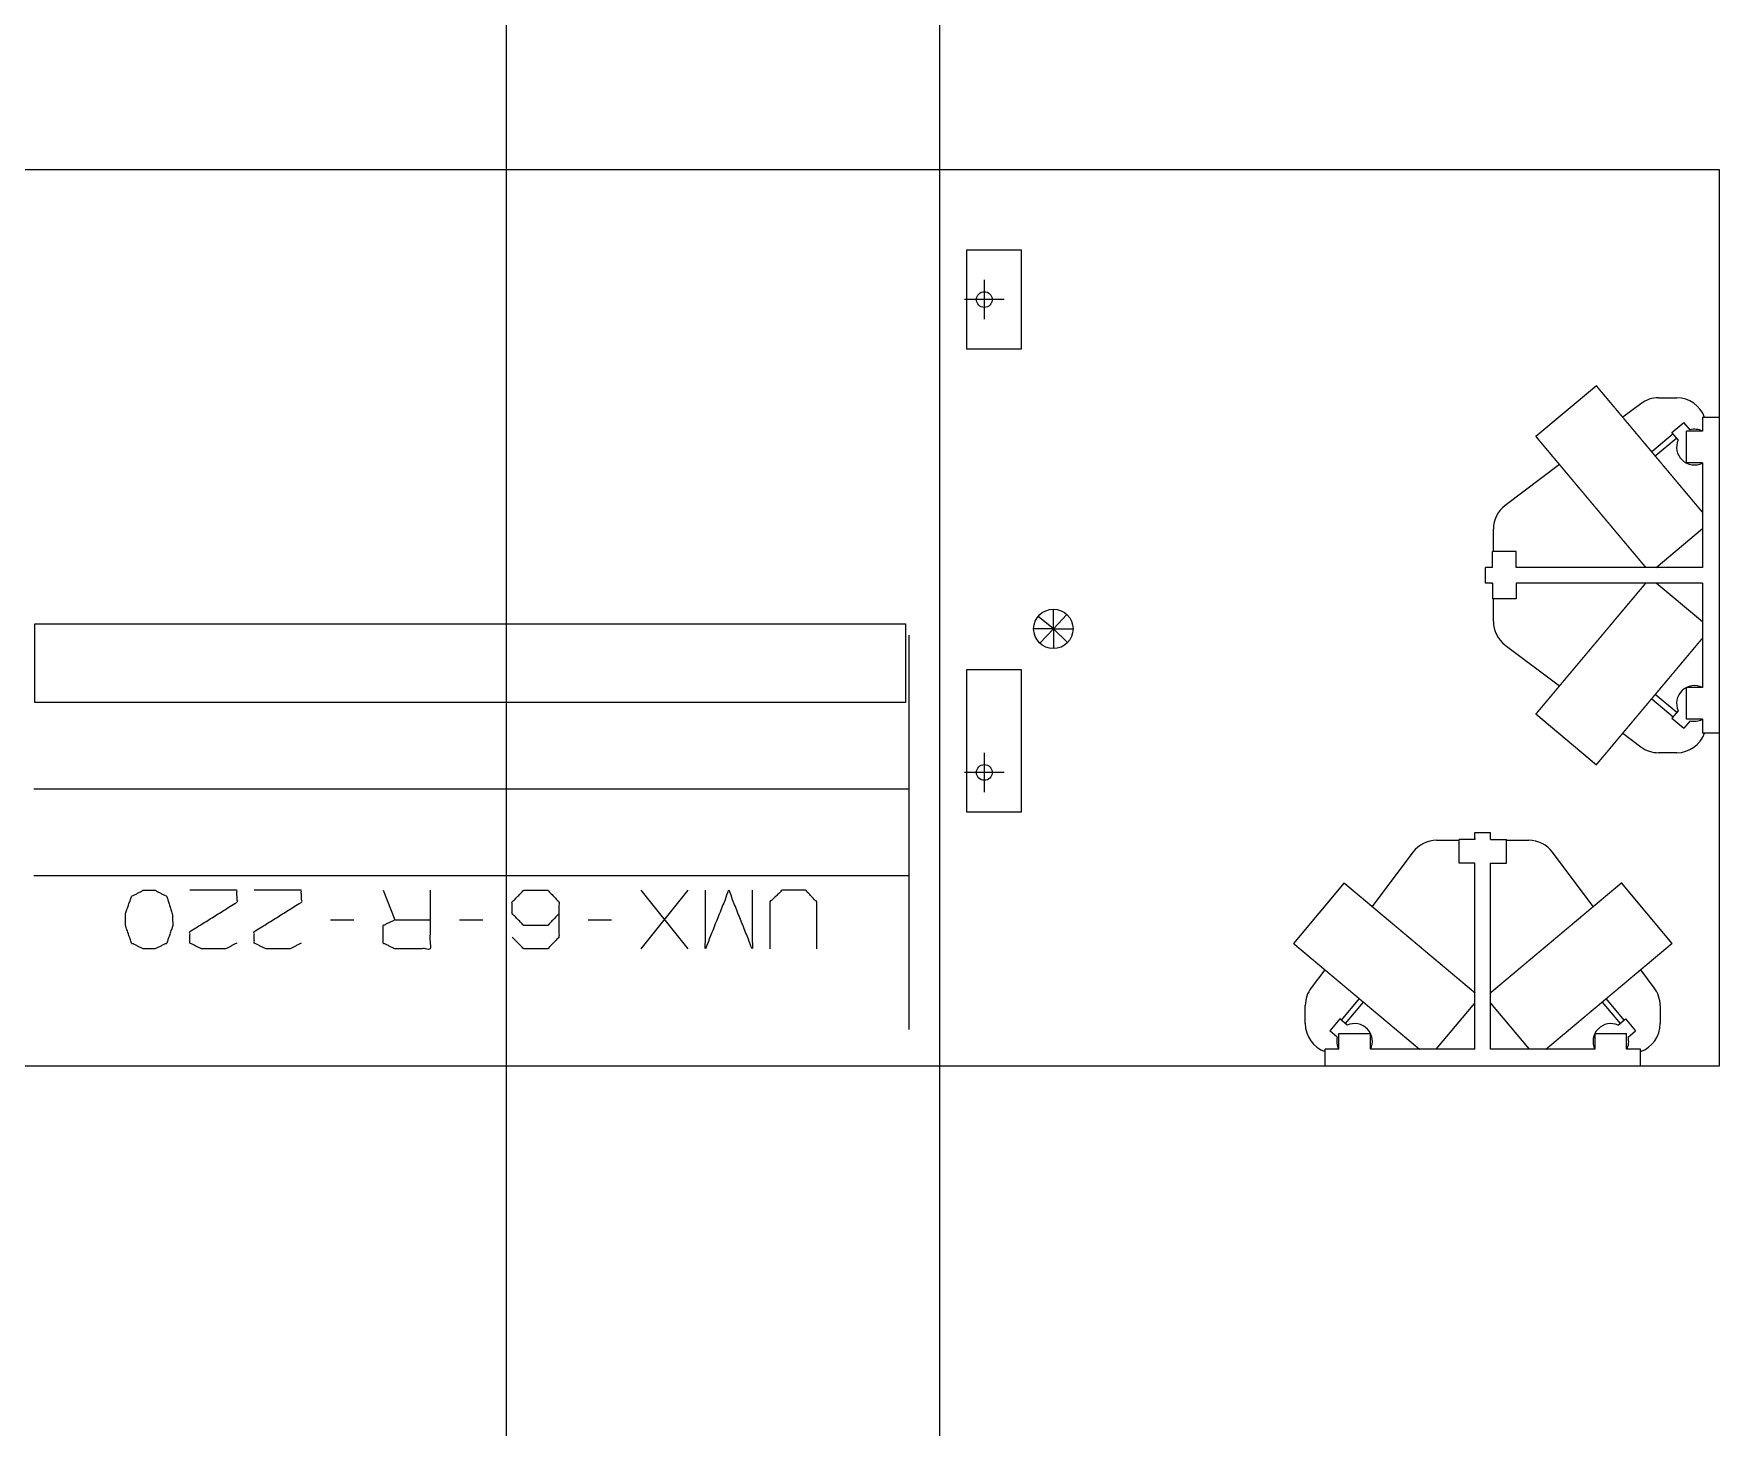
# Model space of a CAD drawing. Header units: millimetres. Extents: x 3056 to 110866, y 16649 to 58349.
# Drawn here: x 78308 to 82583, y 34254 to 37787 of the extents above; entities that cross this region are included whole.
import ezdxf

# ---------------------------------------------------------------- set-up
doc = ezdxf.new("R2010")
doc.units = ezdxf.units.MM
doc.layers.add('1', color=7, linetype='Continuous', true_color=0xffffff)

msp = doc.modelspace()

# ---------------------------------------------------------------- linework, layer by layer
at = {"layer": '1', "color": 143, "linetype": 'Continuous', "lineweight": 13}
for p, q in [((79506.5, 54003.3), (79506.5, 17870.4)), ((80606.5, 17870.4), (80606.5, 53903.3))]:
    msp.add_line(p, q, dxfattribs=at)
at = {"layer": '1', "color": 80, "linetype": 'Continuous', "lineweight": 13}
for p, q in [((76956.5, 37443.3), (82583.5, 37443.3)), ((76956.5, 37443.3), (82583.5, 37443.3)), ((82583.5, 37443.3), (82583.5, 35169.3)), ((82583.5, 37443.3), (82583.5, 35169.3)), ((80814, 37238.3), (80674, 37238.3)), ((80674, 37238.3), (80674, 36988.3)), ((80814, 36988.3), (80814, 37238.3)), ((80719.5, 37063.3), (80719.5, 37163.3)), ((80769.5, 37113.3), (80669.5, 37113.3)), ((80674, 36988.3), (80814, 36988.3)), ((82271.9, 36894.6), (82118.6, 36766)), ((82429.5, 36864.3), (82475.5, 36864.3)), ((82384.5, 36849.3), (82338.7, 36814.9)), ((82540.5, 36814.3), (82540.5, 36779.3)), ((82583.5, 36814.3), (82540.5, 36814.3)), ((82466.4, 36773.2), (82412, 36727.6)), ((82463.5, 36776.7), (82493.6, 36801.9)), ((82479.2, 36757.9), (82463.5, 36776.7)), ((82509.3, 36783.2), (82493.6, 36801.9)), ((82540.5, 36779.3), (82500.5, 36779.3)), ((82500.5, 36699.3), (82500.5, 36779.3)), ((82421, 36716.8), (82475.4, 36762.5)), ((82178.4, 36694.8), (82040.5, 36591.3)), ((82540.5, 36699.3), (82500.5, 36699.3)), ((82540.5, 36699.3), (82540.5, 36434.3)), ((82010.5, 36474.3), (82010.5, 36531.3)), ((82423.4, 36434.3), (82540.5, 36532.5)), ((82068.5, 36474.3), (82008.5, 36474.3)), ((82008.5, 36434.3), (82008.5, 36474.3)), ((82068.5, 36434.3), (82068.5, 36474.3)), ((82008.5, 36434.3), (81990.5, 36434.3)), ((81990.5, 36394.3), (81990.5, 36434.3)), ((82540.5, 36434.3), (82068.5, 36434.3)), ((82008.5, 36394.3), (81990.5, 36394.3)), ((82005.8, 36394), (82005.8, 36394.3)), ((82005.8, 36394), (82008.5, 36394.1)), ((82008.5, 36394.3), (82008.5, 36354.3)), ((82540.5, 36394.3), (82068.5, 36394.3)), ((82068.5, 36394.3), (82068.5, 36354.3)), ((82540.5, 36296.1), (82423.4, 36394.3)), ((82540.5, 36394.3), (82540.5, 36129.3)), ((82068.5, 36354.3), (82008.5, 36354.3)), ((82010.5, 36297.3), (82010.5, 36354.3)), ((80894.5, 36278.3), (80855.6, 36309.8)), ((80894.5, 36278.3), (80894.5, 36328.3)), ((80894.5, 36278.3), (80928.8, 36314.7)), ((78311.5, 36091.3), (78311.5, 36291.3)), ((78311.5, 36291.3), (80519.5, 36291.3)), ((80519.5, 36291.3), (80519.5, 36091.3)), ((80894.5, 36278.3), (80844.5, 36278.3)), ((80894.5, 36278.3), (80860.1, 36241.9)), ((80894.5, 36278.3), (80894.5, 36228.3)), ((80894.5, 36278.3), (80944.5, 36278.3)), ((80894.5, 36278.3), (80930.8, 36244)), ((82040.5, 36237.3), (82178.4, 36133.8)), ((80814, 36174.3), (80674, 36174.3)), ((80674, 36174.3), (80674, 35814.3)), ((80814, 35814.3), (80814, 36174.3)), ((82500.5, 36049.3), (82500.5, 36129.3)), ((82540.5, 36129.3), (82500.5, 36129.3)), ((80519.5, 36091.3), (78311.5, 36091.3)), ((82412, 36101), (82466.4, 36055.4)), ((82475.4, 36066.1), (82421, 36111.8)), ((82118.6, 36062.6), (82271.9, 35934)), ((82479.2, 36070.7), (82463.5, 36051.9)), ((82463.5, 36051.9), (82493.6, 36026.7)), ((82509.3, 36045.4), (82493.6, 36026.7)), ((82540.5, 36049.3), (82500.5, 36049.3)), ((82540.5, 36049.3), (82540.5, 36014.3)), ((82338.7, 36013.7), (82384.5, 35979.3)), ((82583.5, 36014.3), (82540.5, 36014.3)), ((80719.5, 35864.3), (80719.5, 35964.3)), ((82475.5, 35964.3), (82429.5, 35964.3)), ((80769.5, 35914.3), (80669.5, 35914.3)), ((80528.5, 35872.2), (78308.5, 35872.2)), ((80674, 35814.3), (80814, 35814.3)), ((81866.5, 35742.3), (81923.5, 35742.3)), ((81963.5, 35744.3), (81923.5, 35744.3)), ((81923.5, 35684.3), (81923.5, 35744.3)), ((81963.2, 35746.9), (81963.3, 35744.3)), ((81963.2, 35746.9), (81963.5, 35746.9)), ((81963.5, 35744.3), (81963.5, 35762.3)), ((81963.5, 35762.3), (82003.5, 35762.3)), ((82003.5, 35744.3), (82003.5, 35762.3)), ((82003.5, 35744.3), (82043.5, 35744.3)), ((82043.5, 35684.3), (82043.5, 35744.3)), ((82043.5, 35742.3), (82100.5, 35742.3)), ((81806.5, 35712.3), (81703, 35574.3)), ((82263.9, 35574.3), (82160.5, 35712.3)), ((81963.5, 35684.3), (81923.5, 35684.3)), ((81963.5, 35212.3), (81963.5, 35684.3)), ((82003.5, 35212.3), (82003.5, 35684.3)), ((82003.5, 35684.3), (82043.5, 35684.3)), ((78308.5, 35653.1), (80528.5, 35653.1)), ((79194.9, 35615.6), (79224.6, 35540.6)), ((79967.4, 35615.6), (79848.6, 35467.2)), ((79848.6, 35615.6), (79967.4, 35467.2)), ((81631.8, 35634.1), (81503.2, 35480.9)), ((82463.7, 35480.9), (82335.2, 35634.1)), ((79061.1, 35540.6), (79120.5, 35540.6)), ((79388, 35540.6), (79447.4, 35540.6)), ((79714.9, 35540.6), (79774.2, 35540.6)), ((81582.8, 35414.1), (81548.5, 35368.3)), ((82418.5, 35368.3), (82384.1, 35414.1)), ((81533.5, 35277.3), (81533.5, 35323.3)), ((81670.2, 35340.8), (81624.6, 35286.4)), ((81635.3, 35277.4), (81680.9, 35331.8)), ((81865.2, 35212.3), (81963.5, 35329.4)), ((82003.5, 35329.4), (82101.7, 35212.3)), ((82286, 35331.8), (82331.7, 35277.4)), ((82342.4, 35286.4), (82296.7, 35340.8)), ((82433.5, 35323.3), (82433.5, 35277.3)), ((81621.1, 35289.3), (81595.9, 35259.2)), ((81639.9, 35273.6), (81621.1, 35289.3)), ((82327.1, 35273.6), (82345.8, 35289.3)), ((82345.8, 35289.3), (82371.1, 35259.2)), ((81614.6, 35243.4), (81595.9, 35259.2)), ((81618.5, 35212.3), (81618.5, 35252.3)), ((81618.5, 35252.3), (81698.5, 35252.3)), ((81698.5, 35212.3), (81698.5, 35252.3)), ((82268.5, 35212.3), (82268.5, 35252.3)), ((82268.5, 35252.3), (82348.5, 35252.3)), ((82348.5, 35212.3), (82348.5, 35252.3)), ((82352.3, 35243.4), (82371.1, 35259.2)), ((81583.5, 35169.3), (81583.5, 35212.3)), ((81618.5, 35212.3), (81583.5, 35212.3)), ((81963.5, 35212.3), (81698.5, 35212.3)), ((82268.5, 35212.3), (82003.5, 35212.3)), ((82383.5, 35212.3), (82348.5, 35212.3)), ((82383.5, 35169.3), (82383.5, 35212.3)), ((82583.5, 35169.3), (76956.5, 35169.3)), ((82583.5, 35169.3), (76956.5, 35169.3))]:
    msp.add_line(p, q, dxfattribs=at)
for centre, radius in [((80719.5, 37113.3), 20), ((80894.5, 36278.3), 50), ((80719.5, 35914.3), 20)]:
    msp.add_circle(centre, radius, dxfattribs=at)
for centre, radius, start, end in [((82429.5, 36789.3), 75, 90, 126.8699), ((82475.5, 36789.3), 75, 19.4723, 90), ((82520.5, 36739.3), 45.2, 63.7683, 104.2622), ((82520.5, 36739.3), 45.2, 155.7378, 296.2321), ((82085.5, 36531.3), 75, 126.8699, 180), ((82085.5, 36297.3), 75, 180, 233.1301), ((82520.5, 36089.3), 45.2, 63.7679, 204.2622), ((82520.5, 36089.3), 45.2, 255.7378, 296.2317), ((82475.5, 36039.3), 75, 270, 340.5277), ((82429.5, 36039.3), 75, 233.1301, 270), ((81866.5, 35667.3), 75, 90, 143.1301), ((82100.5, 35667.3), 75, 36.8699, 90), ((81608.5, 35323.3), 75, 143.1301, 180), ((82358.5, 35323.3), 75, 0, 36.8699), ((81608.5, 35277.3), 75, 180, 250.5277), ((81658.5, 35232.3), 45.2, 333.7679, 114.2622), ((82308.5, 35232.3), 45.2, 65.7378, 206.2321), ((82358.5, 35277.3), 75, 289.4723, 0), ((81658.5, 35232.3), 45.2, 165.7378, 206.2317), ((82308.5, 35232.3), 45.2, 333.7683, 14.2622)]:
    msp.add_arc(centre, radius, start, end, dxfattribs=at)
for points, knots in [([(82416.5, 36722.2), (82414.3, 36724.8), (82412.1, 36727.4), (82409.9, 36730), (82407.7, 36732.6), (82405.6, 36735.2), (82401.2, 36740.4), (82399, 36743), (82394.7, 36748.1), (82390.4, 36753.3), (82386.1, 36758.4), (82381.9, 36763.5), (82379.8, 36766), (82377.6, 36768.5), (82373.5, 36773.5), (82369.3, 36778.4), (82365.2, 36783.3), (82361.1, 36788.2), (82357.1, 36792.9), (82355.1, 36795.3), (82351.2, 36800), (82347.3, 36804.6), (82345.4, 36806.9), (82343.5, 36809.1), (82341.7, 36811.4), (82338, 36815.8), (82334.3, 36820.1), (82332.5, 36822.2), (82329, 36826.4), (82327.3, 36828.5), (82323.9, 36832.5), (82322.2, 36834.5), (82319, 36838.4), (82315.8, 36842.2), (82314.2, 36844.1), (82311.2, 36847.7), (82309.7, 36849.5), (82306.8, 36852.9), (82305.4, 36854.6), (82304, 36856.2), (82302.6, 36857.9), (82301.3, 36859.5), (82300, 36861), (82297.5, 36864.1), (82296.2, 36865.5), (82293.9, 36868.3), (82292.7, 36869.7), (82290.5, 36872.3), (82289.5, 36873.6), (82287.4, 36876), (82286.4, 36877.2), (82284.6, 36879.4), (82283.7, 36880.4), (82282.9, 36881.4), (82282.1, 36882.4), (82281.2, 36883.4), (82280.5, 36884.2), (82279.8, 36885.1), (82279.1, 36885.9), (82277.8, 36887.5), (82276.6, 36888.9), (82276.1, 36889.6), (82275.6, 36890.1), (82275.1, 36890.7), (82274.7, 36891.2), (82274.2, 36891.7), (82273.9, 36892.2), (82273.5, 36892.6), (82273.2, 36893), (82272.9, 36893.3), (82272.4, 36893.9), (82272.3, 36894.1), (82272.1, 36894.2), (82272, 36894.4), (82271.9, 36894.5), (82271.9, 36894.6)], [0, 0, 0.015092, 0.0302, 0.045283, 0.060382, 0.075432, 0.10552, 0.120537, 0.15046, 0.180251, 0.209881, 0.239304, 0.253927, 0.268535, 0.297506, 0.326203, 0.354599, 0.382685, 0.410413, 0.424078, 0.451245, 0.477997, 0.491253, 0.504298, 0.517336, 0.542944, 0.568052, 0.580371, 0.604678, 0.616714, 0.640202, 0.651662, 0.674265, 0.696259, 0.707109, 0.728127, 0.738326, 0.758351, 0.768192, 0.77769, 0.787181, 0.79632, 0.805444, 0.822988, 0.831377, 0.84777, 0.855774, 0.871008, 0.878235, 0.892268, 0.899094, 0.911898, 0.917891, 0.923877, 0.929436, 0.935019, 0.940153, 0.945302, 0.950003, 0.958991, 0.967113, 0.970943, 0.974325, 0.977721, 0.98066, 0.983614, 0.986111, 0.988622, 0.990652, 0.992696, 0.9959, 0.997036, 0.99818, 0.998864, 0.999767, 1, 1]), ([(82263.3, 36593.6), (82258.9, 36598.9), (82256.7, 36601.5), (82254.5, 36604.1), (82252.4, 36606.6), (82250.2, 36609.2), (82248, 36611.8), (82245.8, 36614.4), (82241.5, 36619.6), (82237.2, 36624.7), (82232.9, 36629.8), (82228.7, 36634.9), (82226.5, 36637.4), (82224.4, 36639.9), (82220.2, 36644.9), (82216.1, 36649.9), (82212, 36654.8), (82207.9, 36659.6), (82205.9, 36662), (82203.9, 36664.4), (82200, 36669.1), (82198, 36671.4), (82196.1, 36673.7), (82194.1, 36676), (82192.2, 36678.3), (82190.3, 36680.6), (82188.4, 36682.8), (82184.7, 36687.2), (82181.1, 36691.6), (82179.3, 36693.7), (82177.6, 36695.8), (82175.8, 36697.9), (82174.1, 36699.9), (82170.7, 36704), (82167.4, 36707.9), (82164.1, 36711.8), (82161, 36715.5), (82159.5, 36717.3), (82158, 36719.1), (82156.5, 36720.9), (82155, 36722.7), (82152.2, 36726.1), (82150.8, 36727.7), (82149.4, 36729.3), (82148.1, 36730.9), (82146.8, 36732.5), (82144.2, 36735.5), (82141.8, 36738.4), (82139.5, 36741.1), (82137.3, 36743.8), (82136.3, 36745), (82134.2, 36747.4), (82133.2, 36748.6), (82132.3, 36749.7), (82130.5, 36751.9), (82129.7, 36752.9), (82128.8, 36753.8), (82128, 36754.8), (82126.6, 36756.6), (82125.9, 36757.4), (82124.6, 36758.9), (82124, 36759.7), (82123.4, 36760.3), (82122.8, 36761), (82121.9, 36762.2), (82121.4, 36762.7), (82121, 36763.2), (82120.7, 36763.6), (82120, 36764.4), (82119.7, 36764.7), (82119.5, 36765), (82119.2, 36765.3), (82119.1, 36765.5), (82118.9, 36765.7), (82118.8, 36765.8), (82118.7, 36765.9), (82118.7, 36766), (82118.6, 36766)], [0, 0, 0.030206, 0.045289, 0.060387, 0.075437, 0.090502, 0.105519, 0.120542, 0.150473, 0.180254, 0.209884, 0.239316, 0.253923, 0.268537, 0.297508, 0.326205, 0.3546, 0.382686, 0.396558, 0.410407, 0.437767, 0.451239, 0.464726, 0.477982, 0.491252, 0.50429, 0.517335, 0.542951, 0.568059, 0.580354, 0.592664, 0.604684, 0.616711, 0.640208, 0.663111, 0.685421, 0.707099, 0.717623, 0.728132, 0.738322, 0.748506, 0.768187, 0.777693, 0.787176, 0.796315, 0.805439, 0.822982, 0.839752, 0.855777, 0.871002, 0.878238, 0.892261, 0.899087, 0.905489, 0.917877, 0.92387, 0.929437, 0.934996, 0.945295, 0.949995, 0.958993, 0.963265, 0.967105, 0.970929, 0.977722, 0.980661, 0.983615, 0.986103, 0.990652, 0.992697, 0.994299, 0.995877, 0.997036, 0.998172, 0.998849, 0.999533, 0.999759, 1, 1]), ([(82540.5, 36574.4), (82539.3, 36575.8), (82538.2, 36577.2), (82535.7, 36580.1), (82534.5, 36581.6), (82533.2, 36583.1), (82531.9, 36584.7), (82530.6, 36586.2), (82527.8, 36589.5), (82525, 36592.9), (82523.5, 36594.7), (82522, 36596.4), (82520.5, 36598.2), (82519, 36600), (82517.4, 36601.9), (82515.8, 36603.8), (82514.2, 36605.7), (82512.6, 36607.6), (82509.3, 36611.6), (82507.6, 36613.6), (82505.9, 36615.6), (82504.2, 36617.7), (82500.6, 36621.9), (82498.8, 36624), (82495.2, 36628.4), (82493.4, 36630.6), (82491.5, 36632.8), (82487.7, 36637.3), (82485.8, 36639.6), (82483.9, 36641.9), (82480, 36646.5), (82476, 36651.3), (82472, 36656.1), (82469.9, 36658.5), (82465.8, 36663.4), (82461.7, 36668.3), (82459.6, 36670.8), (82457.5, 36673.3), (82455.4, 36675.8), (82453.3, 36678.3), (82449.1, 36683.4), (82446.9, 36685.9), (82442.6, 36691), (82438.3, 36696.2), (82436.1, 36698.8), (82434, 36701.4), (82431.8, 36704), (82429.6, 36706.6), (82425.2, 36711.8), (82423.1, 36714.4), (82420.9, 36717), (82416.5, 36722.2)], [0, 0, 0.009318, 0.018644, 0.038194, 0.048408, 0.058629, 0.069271, 0.079921, 0.102052, 0.125009, 0.136906, 0.148785, 0.16106, 0.173329, 0.185984, 0.198632, 0.211649, 0.224684, 0.25142, 0.265157, 0.278866, 0.292933, 0.321352, 0.335703, 0.365056, 0.380012, 0.394985, 0.425458, 0.440976, 0.456476, 0.487982, 0.519973, 0.552403, 0.568809, 0.601833, 0.635218, 0.652011, 0.668951, 0.685884, 0.702979, 0.73726, 0.754491, 0.789141, 0.823977, 0.841483, 0.858995, 0.876561, 0.894133, 0.929377, 0.947009, 0.964669, 1, 1]), ([(82397, 36434.3), (82396.1, 36435.3), (82395.3, 36436.4), (82394.3, 36437.5), (82393.4, 36438.6), (82391.4, 36440.9), (82390.4, 36442.1), (82389.3, 36443.4), (82388.3, 36444.7), (82387.2, 36446), (82384.8, 36448.8), (82382.4, 36451.7), (82381.1, 36453.2), (82379.9, 36454.7), (82378.6, 36456.3), (82377.2, 36457.8), (82375.9, 36459.5), (82374.5, 36461.1), (82371.6, 36464.5), (82370.2, 36466.3), (82368.7, 36468), (82367.2, 36469.8), (82365.7, 36471.6), (82364.1, 36473.5), (82360.9, 36477.3), (82359.3, 36479.2), (82356, 36483.2), (82354.3, 36485.2), (82352.6, 36487.2), (82349.1, 36491.4), (82345.5, 36495.6), (82343.7, 36497.8), (82341.9, 36499.9), (82340, 36502.2), (82336.3, 36506.6), (82332.5, 36511.2), (82330.6, 36513.4), (82326.7, 36518.1), (82322.7, 36522.8), (82320.7, 36525.2), (82316.7, 36530), (82314.6, 36532.4), (82312.6, 36534.9), (82310.5, 36537.3), (82308.4, 36539.8), (82304.3, 36544.8), (82302.2, 36547.3), (82297.9, 36552.3), (82295.8, 36554.9), (82291.5, 36560), (82287.2, 36565.1), (82285.1, 36567.7), (82282.9, 36570.3), (82278.6, 36575.4), (82276.4, 36578), (82272, 36583.2), (82267.6, 36588.4), (82263.3, 36593.6)], [0, 0, 0.006472, 0.012937, 0.019852, 0.02676, 0.041476, 0.049277, 0.057094, 0.065302, 0.073536, 0.090851, 0.108989, 0.118477, 0.127939, 0.137825, 0.147694, 0.157967, 0.168233, 0.189521, 0.200537, 0.211559, 0.222936, 0.23432, 0.246039, 0.269855, 0.281916, 0.306709, 0.319411, 0.33214, 0.358178, 0.384795, 0.3984, 0.411978, 0.425854, 0.453842, 0.482325, 0.496673, 0.52587, 0.555483, 0.570515, 0.600724, 0.615935, 0.631302, 0.646695, 0.662225, 0.693471, 0.709144, 0.740796, 0.756724, 0.788728, 0.820905, 0.837021, 0.853235, 0.885702, 0.901987, 0.934607, 0.967289, 1, 1]), ([(82118.6, 36062.6), (82118.7, 36062.6), (82118.7, 36062.7), (82118.8, 36062.8), (82118.9, 36062.9), (82119.1, 36063.1), (82119.5, 36063.6), (82119.7, 36063.8), (82120, 36064.2), (82120.3, 36064.6), (82120.7, 36065), (82121, 36065.4), (82121.4, 36065.9), (82121.9, 36066.4), (82122.9, 36067.6), (82123.4, 36068.3), (82124, 36068.9), (82124.6, 36069.7), (82125.9, 36071.2), (82126.6, 36072), (82128.1, 36073.8), (82128.9, 36074.8), (82129.7, 36075.7), (82130.5, 36076.8), (82132.3, 36078.9), (82133.3, 36080), (82134.2, 36081.2), (82135.2, 36082.4), (82136.3, 36083.6), (82137.3, 36084.8), (82139.5, 36087.5), (82140.7, 36088.9), (82141.8, 36090.2), (82143.1, 36091.7), (82145.5, 36094.6), (82146.8, 36096.2), (82148.1, 36097.7), (82149.5, 36099.3), (82152.2, 36102.6), (82155.1, 36106), (82158, 36109.5), (82159.5, 36111.3), (82162.6, 36115), (82164.2, 36116.9), (82165.8, 36118.8), (82167.4, 36120.7), (82170.7, 36124.7), (82172.4, 36126.7), (82174.1, 36128.7), (82177.6, 36132.9), (82179.4, 36135), (82181.2, 36137.1), (82183, 36139.3), (82184.8, 36141.4), (82186.7, 36143.7), (82190.4, 36148.1), (82192.3, 36150.4), (82196.1, 36154.9), (82200, 36159.6), (82204, 36164.3), (82208, 36169.1), (82212.1, 36173.9), (82214.1, 36176.4), (82216.2, 36178.8), (82218.3, 36181.3), (82220.3, 36183.8), (82222.4, 36186.3), (82226.7, 36191.3), (82228.8, 36193.8), (82230.9, 36196.4), (82233, 36198.9), (82237.3, 36204), (82239.5, 36206.6), (82243.8, 36211.7), (82246, 36214.3), (82248.1, 36216.9), (82250.3, 36219.5), (82254.7, 36224.7), (82256.8, 36227.3), (82259, 36229.9), (82261.2, 36232.5), (82265.6, 36237.7), (82270, 36242.9), (82274.3, 36248.1), (82278.7, 36253.3), (82280.8, 36255.9), (82283, 36258.5), (82285.2, 36261), (82289.5, 36266.2), (82293.8, 36271.3), (82295.9, 36273.8), (82300.1, 36278.9), (82302.3, 36281.4), (82306.4, 36286.4), (82310.6, 36291.3), (82312.7, 36293.8), (82314.7, 36296.2), (82316.7, 36298.7), (82320.8, 36303.5), (82322.8, 36305.9), (82326.7, 36310.6), (82330.6, 36315.2), (82332.6, 36317.5), (82334.5, 36319.8), (82336.4, 36322), (82338.2, 36324.3), (82341.9, 36328.7), (82345.6, 36333), (82349.1, 36337.3), (82352.6, 36341.4), (82354.3, 36343.4), (82356, 36345.5), (82357.7, 36347.4), (82360.9, 36351.3), (82364.1, 36355.1), (82367.2, 36358.8), (82368.7, 36360.6), (82371.7, 36364.1), (82373.1, 36365.8), (82375.9, 36369.1), (82378.6, 36372.3), (82379.9, 36373.9), (82382.4, 36376.9), (82384.8, 36379.8), (82386, 36381.2), (82387.2, 36382.6), (82389.4, 36385.2), (82390.4, 36386.4), (82391.4, 36387.7), (82393.4, 36390), (82394.3, 36391.1), (82396.1, 36393.3), (82397, 36394.3)], [0, 0, 0.000125, 0.000243, 0.000598, 0.00095, 0.001548, 0.002967, 0.0038, 0.004862, 0.005929, 0.007222, 0.008527, 0.010058, 0.011593, 0.015123, 0.017111, 0.01911, 0.021331, 0.026006, 0.028461, 0.033812, 0.036705, 0.039603, 0.042717, 0.049167, 0.052501, 0.056045, 0.059592, 0.063344, 0.067104, 0.075025, 0.079196, 0.08336, 0.087719, 0.096649, 0.101212, 0.105953, 0.110706, 0.120586, 0.130822, 0.141421, 0.146887, 0.158003, 0.163637, 0.169436, 0.175243, 0.187153, 0.193268, 0.199375, 0.211888, 0.218289, 0.224682, 0.231218, 0.237741, 0.244407, 0.257853, 0.264628, 0.278428, 0.292454, 0.306676, 0.321093, 0.335696, 0.343087, 0.350469, 0.357932, 0.365393, 0.37293, 0.388054, 0.395653, 0.403304, 0.410959, 0.426365, 0.434115, 0.449633, 0.457418, 0.465221, 0.473037, 0.488698, 0.496543, 0.504385, 0.512235, 0.52794, 0.543641, 0.559311, 0.57495, 0.582753, 0.59053, 0.598314, 0.613799, 0.629195, 0.636842, 0.652087, 0.659685, 0.674744, 0.689655, 0.697033, 0.704423, 0.71171, 0.726213, 0.733422, 0.747639, 0.76164, 0.768535, 0.775423, 0.782201, 0.788976, 0.802283, 0.815329, 0.828106, 0.840605, 0.846708, 0.852802, 0.858753, 0.870493, 0.881917, 0.893003, 0.898463, 0.909038, 0.914146, 0.924182, 0.933846, 0.938595, 0.947686, 0.956395, 0.960549, 0.9647, 0.972607, 0.976342, 0.980084, 0.987154, 0.990476, 0.996891, 1, 1]), ([(80528.5, 35762.6), (80528.5, 35772.8), (80528.5, 35783), (80528.5, 35793.2), (80528.5, 35803.4), (80528.5, 35813.6), (80528.5, 35823.7), (80528.5, 35833.8), (80528.5, 35843.9), (80528.5, 35853.9), (80528.5, 35863.9), (80528.5, 35873.9), (80528.5, 35883.8), (80528.5, 35888.8), (80528.5, 35898.6), (80528.5, 35908.4), (80528.5, 35913.3), (80528.5, 35923), (80528.5, 35932.6), (80528.5, 35942.1), (80528.5, 35946.9), (80528.5, 35956.3), (80528.5, 35965.7), (80528.5, 35975), (80528.5, 35984.2), (80528.5, 35993.3), (80528.5, 36002.3), (80528.5, 36011.2), (80528.5, 36020), (80528.5, 36028.6), (80528.5, 36037.2), (80528.5, 36045.7), (80528.5, 36054), (80528.5, 36062.3), (80528.5, 36070.4), (80528.5, 36078.3), (80528.5, 36086.2), (80528.5, 36093.9), (80528.5, 36101.5), (80528.5, 36108.9), (80528.5, 36116.2), (80528.5, 36123.3), (80528.5, 36130.3), (80528.5, 36137.1), (80528.5, 36143.8), (80528.5, 36150.3), (80528.5, 36156.7), (80528.5, 36159.8), (80528.5, 36166), (80528.5, 36168.9), (80528.5, 36174.8), (80528.5, 36180.5), (80528.5, 36186), (80528.5, 36191.3), (80528.5, 36196.5), (80528.5, 36201.5), (80528.5, 36206.3), (80528.5, 36210.9), (80528.5, 36215.3), (80528.5, 36219.5), (80528.5, 36223.6), (80528.5, 36225.6), (80528.5, 36229.3), (80528.5, 36232.9), (80528.5, 36236.2), (80528.5, 36239.4), (80528.5, 36242.4), (80528.5, 36245.2), (80528.5, 36247.7), (80528.5, 36250.1), (80528.5, 36252.3), (80528.5, 36254.2), (80528.5, 36256), (80528.5, 36257.6), (80528.5, 36258.2), (80528.5, 36259.5), (80528.5, 36260.5), (80528.5, 36261.3), (80528.5, 36262), (80528.5, 36262.4), (80528.5, 36262.6), (80528.5, 36262.6)], [0, 0, 0.020399, 0.040788, 0.061161, 0.081507, 0.101822, 0.122094, 0.142314, 0.162475, 0.182572, 0.202585, 0.222519, 0.242363, 0.252232, 0.271917, 0.29149, 0.301248, 0.320632, 0.339888, 0.359001, 0.368484, 0.38737, 0.406092, 0.42465, 0.443027, 0.46122, 0.479222, 0.497023, 0.514623, 0.532001, 0.549162, 0.566095, 0.58279, 0.599248, 0.615451, 0.6314, 0.647084, 0.662499, 0.677638, 0.692497, 0.70707, 0.721342, 0.735322, 0.748991, 0.762347, 0.775391, 0.788106, 0.794388, 0.806611, 0.812554, 0.824275, 0.835652, 0.84668, 0.857353, 0.867672, 0.877631, 0.887224, 0.896448, 0.905295, 0.913773, 0.921864, 0.925816, 0.933336, 0.940464, 0.9472, 0.953545, 0.959492, 0.965038, 0.970182, 0.974923, 0.979262, 0.983188, 0.986707, 0.989819, 0.991168, 0.993655, 0.995735, 0.997397, 0.998645, 0.999476, 0.999894, 1, 1]), ([(82271.9, 35934), (82271.9, 35934.1), (82271.9, 35934.1), (82272, 35934.2), (82272.1, 35934.3), (82272.3, 35934.5), (82272.4, 35934.7), (82272.7, 35935), (82272.9, 35935.3), (82273.2, 35935.6), (82273.5, 35936), (82273.9, 35936.4), (82274.2, 35936.9), (82274.7, 35937.4), (82275.1, 35937.9), (82275.6, 35938.5), (82276.1, 35939.1), (82276.6, 35939.7), (82277.2, 35940.4), (82277.8, 35941.1), (82278.4, 35941.9), (82279.1, 35942.7), (82279.8, 35943.5), (82280.5, 35944.4), (82282.1, 35946.2), (82282.9, 35947.2), (82284.6, 35949.2), (82285.6, 35950.4), (82286.5, 35951.5), (82288.5, 35953.8), (82289.5, 35955.1), (82290.5, 35956.3), (82292.8, 35958.9), (82295.1, 35961.7), (82297.5, 35964.6), (82300.1, 35967.6), (82302.7, 35970.8), (82304.1, 35972.4), (82306.9, 35975.8), (82308.3, 35977.5), (82311.3, 35981), (82312.8, 35982.8), (82315.9, 35986.5), (82317.4, 35988.4), (82319.1, 35990.3), (82320.7, 35992.2), (82322.3, 35994.2), (82324, 35996.2), (82327.4, 36000.2), (82330.9, 36004.4), (82332.7, 36006.5), (82336.3, 36010.8), (82338.1, 36013), (82341.8, 36017.4), (82345.6, 36021.9), (82347.5, 36024.2), (82351.4, 36028.8), (82355.3, 36033.5), (82357.3, 36035.9), (82359.3, 36038.2), (82361.3, 36040.6), (82363.3, 36043.1), (82367.4, 36047.9), (82369.5, 36050.4), (82371.6, 36052.9), (82375.7, 36057.8), (82377.8, 36060.3), (82382.1, 36065.4), (82386.3, 36070.5), (82390.6, 36075.6), (82394.9, 36080.7), (82397.1, 36083.3), (82401.5, 36088.5), (82405.8, 36093.7), (82408, 36096.3), (82412.4, 36101.5), (82414.5, 36104.1), (82418.9, 36109.3), (82421.1, 36111.9), (82423.3, 36114.5), (82425.5, 36117.1), (82429.8, 36122.3), (82434.2, 36127.5), (82436.3, 36130.1), (82438.5, 36132.7), (82442.8, 36137.8), (82445, 36140.3), (82447.1, 36142.9), (82449.2, 36145.4), (82451.4, 36148), (82453.5, 36150.5), (82455.6, 36153), (82457.7, 36155.5), (82461.9, 36160.5), (82463.9, 36163), (82468.1, 36167.9), (82472.1, 36172.7), (82474.1, 36175.1), (82478.1, 36179.8), (82480.1, 36182.2), (82482, 36184.5), (82484, 36186.8), (82485.9, 36189.1), (82487.8, 36191.4), (82489.7, 36193.7), (82491.6, 36195.9), (82495.3, 36200.3), (82498.9, 36204.6), (82502.5, 36208.9), (82504.2, 36211), (82506, 36213), (82507.7, 36215), (82509.4, 36217.1), (82512.7, 36221), (82515.9, 36224.9), (82519, 36228.6), (82522.1, 36232.2), (82525, 36235.7), (82526.4, 36237.4), (82529.2, 36240.7), (82530.6, 36242.4), (82531.9, 36243.9), (82534.5, 36247), (82536.9, 36250), (82538.2, 36251.4), (82539.3, 36252.8), (82540.5, 36254.2)], [0, 0, 0.000125, 0.000247, 0.00062, 0.000985, 0.001596, 0.002215, 0.00307, 0.003937, 0.005038, 0.006144, 0.007496, 0.00884, 0.010431, 0.012018, 0.013847, 0.015681, 0.017748, 0.01982, 0.022125, 0.024439, 0.026978, 0.029522, 0.032286, 0.038074, 0.041072, 0.047535, 0.050995, 0.054451, 0.061812, 0.065708, 0.069596, 0.077824, 0.086458, 0.095518, 0.104978, 0.114829, 0.119953, 0.130388, 0.135691, 0.146683, 0.15236, 0.163882, 0.169729, 0.175742, 0.181764, 0.18794, 0.194118, 0.2068, 0.219771, 0.226404, 0.239819, 0.246583, 0.260406, 0.274473, 0.281628, 0.296049, 0.3107, 0.318075, 0.325553, 0.333027, 0.340603, 0.355834, 0.363492, 0.371227, 0.38678, 0.394587, 0.410343, 0.426216, 0.442184, 0.45825, 0.466313, 0.482482, 0.498697, 0.506818, 0.523086, 0.531221, 0.547499, 0.555646, 0.563772, 0.571906, 0.588139, 0.604326, 0.612389, 0.62046, 0.636504, 0.644494, 0.652471, 0.660399, 0.668331, 0.676196, 0.684069, 0.691871, 0.707403, 0.715137, 0.730431, 0.745553, 0.753022, 0.767853, 0.77521, 0.782472, 0.789726, 0.796871, 0.804008, 0.811036, 0.818052, 0.83184, 0.845353, 0.858593, 0.865056, 0.871531, 0.877846, 0.884169, 0.896492, 0.908483, 0.92014, 0.931447, 0.942394, 0.94768, 0.958074, 0.963167, 0.968075, 0.977687, 0.9869, 0.991399, 0.995704, 1, 1]), ([(80528.5, 35262.6), (80528.5, 35262.8), (80528.5, 35262.9), (80528.5, 35263.3), (80528.5, 35263.6), (80528.5, 35264.3), (80528.5, 35265.2), (80528.5, 35265.8), (80528.5, 35267.1), (80528.5, 35267.7), (80528.5, 35269.3), (80528.5, 35271.1), (80528.5, 35273), (80528.5, 35275.2), (80528.5, 35277.6), (80528.5, 35280.1), (80528.5, 35282.9), (80528.5, 35285.9), (80528.5, 35289), (80528.5, 35292.4), (80528.5, 35296), (80528.5, 35299.7), (80528.5, 35303.7), (80528.5, 35307.8), (80528.5, 35312.2), (80528.5, 35316.7), (80528.5, 35321.4), (80528.5, 35326.3), (80528.5, 35331.3), (80528.5, 35336.6), (80528.5, 35342), (80528.5, 35347.6), (80528.5, 35353.4), (80528.5, 35359.3), (80528.5, 35365.5), (80528.5, 35371.7), (80528.5, 35378.2), (80528.5, 35384.8), (80528.5, 35391.5), (80528.5, 35398.4), (80528.5, 35402), (80528.5, 35409.1), (80528.5, 35416.4), (80528.5, 35423.8), (80528.5, 35427.6), (80528.5, 35435.2), (80528.5, 35443), (80528.5, 35450.9), (80528.5, 35458.9), (80528.5, 35467.1), (80528.5, 35475.4), (80528.5, 35483.8), (80528.5, 35492.3), (80528.5, 35501), (80528.5, 35509.7), (80528.5, 35518.6), (80528.5, 35527.5), (80528.5, 35536.6), (80528.5, 35545.7), (80528.5, 35554.9), (80528.5, 35564.3), (80528.5, 35573.7), (80528.5, 35583.1), (80528.5, 35592.7), (80528.5, 35602.3), (80528.5, 35607.2), (80528.5, 35616.9), (80528.5, 35626.7), (80528.5, 35636.5), (80528.5, 35646.4), (80528.5, 35656.4), (80528.5, 35666.4), (80528.5, 35676.4), (80528.5, 35686.5), (80528.5, 35696.5), (80528.5, 35706.7), (80528.5, 35716.8), (80528.5, 35727), (80528.5, 35737.2), (80528.5, 35742.3), (80528.5, 35752.4), (80528.5, 35762.6)], [0, 0, 0.000206, 0.000519, 0.001349, 0.001873, 0.003328, 0.005196, 0.006339, 0.008827, 0.010176, 0.013287, 0.016806, 0.020733, 0.025072, 0.029813, 0.034957, 0.040508, 0.04645, 0.052795, 0.059531, 0.066665, 0.074179, 0.082084, 0.090366, 0.099028, 0.108067, 0.117475, 0.127254, 0.137393, 0.147892, 0.158745, 0.169948, 0.181499, 0.19339, 0.205613, 0.218165, 0.231051, 0.244248, 0.257763, 0.27159, 0.278654, 0.292931, 0.307499, 0.322358, 0.329857, 0.345139, 0.360691, 0.376508, 0.39259, 0.40892, 0.425493, 0.44231, 0.45936, 0.476632, 0.494121, 0.511822, 0.529729, 0.547826, 0.566114, 0.584587, 0.603225, 0.622031, 0.640997, 0.66011, 0.679367, 0.689061, 0.708508, 0.728082, 0.747767, 0.767558, 0.787444, 0.80742, 0.827475, 0.847605, 0.867793, 0.888039, 0.908332, 0.928663, 0.949025, 0.959212, 0.979601, 1, 1]), ([(78586.4, 35615.6), (78556.8, 35600), (78541.1, 35556.2), (78541.1, 35526.5), (78556.8, 35481.2), (78586.4, 35467.2), (78616.1, 35467.2), (78645.8, 35481.2), (78661.4, 35526.5), (78659.9, 35556.2), (78645.8, 35600), (78616.1, 35615.6), (78586.4, 35615.6)], [0, 0, 0.076266, 0.181886, 0.249376, 0.358344, 0.433023, 0.500525, 0.575204, 0.684173, 0.751756, 0.856232, 0.932498, 1, 1]), ([(78823.3, 35481.2), (78795.2, 35467.2), (78734.3, 35467.2), (78704.6, 35481.2), (78704.6, 35510.9), (78824.9, 35585.9), (78823.3, 35615.6), (78704.6, 35615.6)], [0, 0, 0.070636, 0.207513, 0.281312, 0.347997, 0.66647, 0.733247, 1, 1]), ([(78986.8, 35481.2), (78958.6, 35467.2), (78897.7, 35467.2), (78868, 35481.2), (78868, 35510.9), (78988.3, 35585.9), (78986.8, 35615.6), (78868, 35615.6)], [0, 0, 0.070636, 0.207524, 0.281313, 0.347998, 0.666471, 0.733248, 1, 1]), ([(79313.6, 35615.6), (79313.6, 35467.2), (79224.6, 35467.2), (79194.9, 35481.2), (79194.9, 35526.5), (79224.6, 35540.6), (79313.6, 35540.6)], [0, 0, 0.339226, 0.542766, 0.617836, 0.72139, 0.79646, 1, 1]), ([(79640.5, 35556.2), (79612.4, 35526.5), (79551.4, 35526.5), (79521.8, 35556.2), (79521.8, 35585.9), (79551.4, 35615.6), (79612.4, 35615.6), (79640.5, 35585.9), (79640.5, 35496.8), (79612.4, 35467.2), (79551.4, 35467.2), (79521.8, 35496.8)], [0, 0, 0.074326, 0.185075, 0.261387, 0.315348, 0.39166, 0.502409, 0.576735, 0.738613, 0.812939, 0.923688, 1, 1]), ([(80130.8, 35615.6), (80130.8, 35467.2), (80071.4, 35615.6), (80012.1, 35467.2), (80012.1, 35615.6)], [0, 0, 0.240728, 0.500002, 0.759272, 1, 1]), ([(80294.3, 35467.2), (80294.3, 35585.9), (80266.1, 35615.6), (80206.8, 35615.6), (80175.5, 35585.9), (80175.5, 35467.2)], [0, 0, 0.311785, 0.419153, 0.575052, 0.688215, 1, 1]), ([(81631.8, 35634.1), (81631.8, 35634.1), (81631.8, 35634.1), (81632, 35634), (81632.1, 35633.9), (81632.5, 35633.5), (81632.7, 35633.3), (81633, 35633.1), (81633.7, 35632.5), (81634.2, 35632.1), (81634.6, 35631.8), (81635.1, 35631.3), (81635.6, 35630.9), (81636.2, 35630.4), (81636.8, 35629.9), (81638.1, 35628.8), (81638.8, 35628.2), (81639.6, 35627.6), (81640.4, 35626.9), (81641.2, 35626.2), (81642.1, 35625.5), (81643, 35624.7), (81643.9, 35623.9), (81644.9, 35623.1), (81647, 35621.4), (81648.1, 35620.4), (81649.2, 35619.5), (81650.4, 35618.5), (81651.5, 35617.5), (81654, 35615.4), (81655.3, 35614.3), (81656.6, 35613.2), (81659.4, 35610.9), (81660.9, 35609.7), (81663.8, 35607.2), (81665.3, 35606), (81668.5, 35603.3), (81670.1, 35601.9), (81671.8, 35600.6), (81675.2, 35597.7), (81678.7, 35594.8), (81680.5, 35593.2), (81682.3, 35591.7), (81684.2, 35590.1), (81686, 35588.6), (81688, 35587), (81689.9, 35585.4), (81691.9, 35583.7), (81695.9, 35580.3), (81697.9, 35578.6), (81702, 35575.2), (81706.3, 35571.6), (81708.5, 35569.8), (81710.6, 35568), (81712.8, 35566.1), (81715, 35564.2), (81717.3, 35562.4), (81719.5, 35560.5), (81721.8, 35558.5), (81726.4, 35554.7), (81731.1, 35550.7), (81733.5, 35548.8), (81735.9, 35546.8), (81738.3, 35544.8), (81740.7, 35542.7), (81743.1, 35540.7), (81748, 35536.6), (81753, 35532.4), (81755.5, 35530.3), (81758, 35528.2), (81763, 35524), (81768.1, 35519.7), (81770.6, 35517.6), (81775.8, 35513.3), (81778.3, 35511.1), (81780.9, 35509), (81786.1, 35504.6), (81788.7, 35502.5), (81793.9, 35498.1), (81796.5, 35495.9), (81801.7, 35491.6), (81804.3, 35489.4), (81809.5, 35485), (81812.1, 35482.8), (81814.7, 35480.6), (81819.9, 35476.3), (81822.5, 35474.1), (81825.1, 35471.9), (81827.6, 35469.8), (81830.2, 35467.6), (81835.4, 35463.3), (81837.9, 35461.1), (81843, 35456.9), (81845.5, 35454.7), (81850.6, 35450.5), (81855.6, 35446.3), (81858, 35444.2), (81860.5, 35442.2), (81865.4, 35438.1), (81867.8, 35436), (81870.3, 35434), (81872.7, 35432), (81875, 35430), (81879.8, 35426), (81884.4, 35422.1), (81889, 35418.3), (81891.2, 35416.4), (81893.5, 35414.5), (81897.9, 35410.8), (81900, 35409), (81904.3, 35405.4), (81906.5, 35403.6), (81908.5, 35401.9), (81910.6, 35400.2), (81912.6, 35398.5), (81916.6, 35395.1), (81918.6, 35393.5), (81920.5, 35391.8), (81922.4, 35390.2), (81924.3, 35388.7), (81928, 35385.6), (81931.5, 35382.6), (81933.3, 35381.1), (81935, 35379.7), (81938.3, 35376.9), (81940, 35375.5), (81941.5, 35374.2), (81943.1, 35372.9), (81944.6, 35371.6), (81946.1, 35370.4), (81949, 35367.9), (81950.4, 35366.8), (81951.8, 35365.6), (81953.1, 35364.5), (81954.4, 35363.4), (81955.6, 35362.4), (81956.9, 35361.3), (81958, 35360.4), (81959.2, 35359.4), (81960.3, 35358.4), (81961.4, 35357.5), (81962.4, 35356.7), (81963.5, 35355.8)], [0, 0, 0.000122, 0.000239, 0.0006, 0.000955, 0.002135, 0.002967, 0.003796, 0.00593, 0.007226, 0.008528, 0.010059, 0.011594, 0.01335, 0.01512, 0.01911, 0.02134, 0.02356, 0.026011, 0.028457, 0.031137, 0.033814, 0.036706, 0.039604, 0.045831, 0.049167, 0.052498, 0.056041, 0.059594, 0.067096, 0.071065, 0.075025, 0.083352, 0.08772, 0.096641, 0.101204, 0.110711, 0.115642, 0.120583, 0.130827, 0.141418, 0.146891, 0.152361, 0.157998, 0.163641, 0.169436, 0.175239, 0.181194, 0.193264, 0.199375, 0.211884, 0.224678, 0.231215, 0.237742, 0.244408, 0.251065, 0.257844, 0.264627, 0.271532, 0.285442, 0.299559, 0.306676, 0.313885, 0.321097, 0.328401, 0.335696, 0.350468, 0.365397, 0.372926, 0.38046, 0.395648, 0.410959, 0.418662, 0.434106, 0.441857, 0.449633, 0.465229, 0.473032, 0.488698, 0.496544, 0.512231, 0.52009, 0.53579, 0.543637, 0.551473, 0.567139, 0.574942, 0.582753, 0.590529, 0.59831, 0.613798, 0.621492, 0.63685, 0.644492, 0.659681, 0.67474, 0.682195, 0.689655, 0.704414, 0.711714, 0.719009, 0.726217, 0.733417, 0.74763, 0.761638, 0.775422, 0.782201, 0.788976, 0.802282, 0.808805, 0.821717, 0.82811, 0.834351, 0.840601, 0.846699, 0.858756, 0.864703, 0.870497, 0.876287, 0.881907, 0.893007, 0.903745, 0.909037, 0.914146, 0.924182, 0.929109, 0.933849, 0.938586, 0.943135, 0.94768, 0.956389, 0.960549, 0.9647, 0.968651, 0.972597, 0.976345, 0.980083, 0.983618, 0.987148, 0.990466, 0.993794, 0.996894, 1, 1]), ([(82003.5, 35355.8), (82004.5, 35356.7), (82005.5, 35357.5), (82007.7, 35359.4), (82008.9, 35360.4), (82010.1, 35361.3), (82011.3, 35362.4), (82013.9, 35364.5), (82015.2, 35365.6), (82016.6, 35366.8), (82017.9, 35367.9), (82020.8, 35370.4), (82022.3, 35371.6), (82023.8, 35372.9), (82025.4, 35374.2), (82027, 35375.5), (82028.6, 35376.9), (82032, 35379.7), (82033.6, 35381.1), (82035.4, 35382.6), (82037.2, 35384.1), (82039, 35385.6), (82040.8, 35387.1), (82044.5, 35390.2), (82046.4, 35391.8), (82050.3, 35395.1), (82054.3, 35398.5), (82056.3, 35400.2), (82060.5, 35403.6), (82064.7, 35407.2), (82066.9, 35409), (82069.1, 35410.8), (82073.5, 35414.5), (82075.7, 35416.4), (82078, 35418.3), (82082.5, 35422.1), (82087.2, 35426), (82089.5, 35428), (82094.3, 35432), (82096.7, 35434), (82101.5, 35438.1), (82104, 35440.1), (82106.4, 35442.2), (82108.9, 35444.2), (82111.4, 35446.3), (82116.4, 35450.5), (82121.4, 35454.7), (82123.9, 35456.9), (82126.5, 35459), (82129, 35461.1), (82131.6, 35463.3), (82136.7, 35467.6), (82139.3, 35469.8), (82141.9, 35471.9), (82144.5, 35474.1), (82147.1, 35476.3), (82152.3, 35480.6), (82154.9, 35482.8), (82157.5, 35485), (82160.1, 35487.2), (82162.7, 35489.4), (82167.9, 35493.7), (82170.5, 35495.9), (82173.1, 35498.1), (82178.3, 35502.5), (82180.9, 35504.6), (82183.5, 35506.8), (82186, 35509), (82188.6, 35511.1), (82191.2, 35513.3), (82193.8, 35515.5), (82196.3, 35517.6), (82198.9, 35519.7), (82203.9, 35524), (82209, 35528.2), (82211.5, 35530.3), (82214, 35532.4), (82218.9, 35536.6), (82223.8, 35540.7), (82226.3, 35542.7), (82231.1, 35546.8), (82233.5, 35548.8), (82235.8, 35550.7), (82240.5, 35554.7), (82245.1, 35558.5), (82247.4, 35560.5), (82249.7, 35562.4), (82254.1, 35566.1), (82258.5, 35569.8), (82260.7, 35571.6), (82264.9, 35575.2), (82269, 35578.6), (82271.1, 35580.3), (82275.1, 35583.7), (82277.1, 35585.4), (82279, 35587), (82280.9, 35588.6), (82282.8, 35590.1), (82284.6, 35591.7), (82286.5, 35593.2), (82288.3, 35594.8), (82291.8, 35597.7), (82295.2, 35600.6), (82296.8, 35601.9), (82298.5, 35603.3), (82301.6, 35606), (82303.1, 35607.2), (82304.6, 35608.5), (82306.1, 35609.7), (82307.5, 35610.9), (82310.3, 35613.2), (82311.6, 35614.3), (82312.9, 35615.4), (82314.2, 35616.5), (82315.4, 35617.5), (82317.8, 35619.5), (82318.9, 35620.4), (82321, 35622.2), (82322, 35623.1), (82323, 35623.9), (82324, 35624.7), (82324.9, 35625.5), (82326.6, 35626.9), (82327.4, 35627.6), (82328.1, 35628.2), (82328.8, 35628.8), (82330.2, 35629.9), (82330.8, 35630.4), (82331.3, 35630.9), (82331.8, 35631.3), (82332.4, 35631.8), (82332.8, 35632.1), (82333.2, 35632.5), (82333.9, 35633.1), (82334.2, 35633.3), (82334.5, 35633.5), (82334.9, 35633.9), (82335, 35634), (82335.1, 35634.1), (82335.1, 35634.1), (82335.2, 35634.1)], [0, 0, 0.003097, 0.006206, 0.012842, 0.016372, 0.019908, 0.023646, 0.031349, 0.035291, 0.039451, 0.043602, 0.052311, 0.056856, 0.061406, 0.066142, 0.070882, 0.07581, 0.085846, 0.090955, 0.096246, 0.101529, 0.106994, 0.112454, 0.123714, 0.129504, 0.141236, 0.153294, 0.159391, 0.171892, 0.18466, 0.191187, 0.19771, 0.211017, 0.217792, 0.224571, 0.238355, 0.252363, 0.259463, 0.273785, 0.280984, 0.295579, 0.302962, 0.310338, 0.317799, 0.325254, 0.340313, 0.355502, 0.363153, 0.370799, 0.378502, 0.386196, 0.401684, 0.409465, 0.417241, 0.425053, 0.432856, 0.448521, 0.456358, 0.464205, 0.472055, 0.479914, 0.495615, 0.503461, 0.511298, 0.526964, 0.534776, 0.542582, 0.550363, 0.558148, 0.56589, 0.573637, 0.581334, 0.589038, 0.604348, 0.619537, 0.62707, 0.6346, 0.649529, 0.664301, 0.671605, 0.686112, 0.693321, 0.700438, 0.714556, 0.728465, 0.73537, 0.742153, 0.755599, 0.768783, 0.77532, 0.788115, 0.800623, 0.806734, 0.818805, 0.824759, 0.830563, 0.836357, 0.842, 0.847638, 0.853107, 0.858581, 0.869172, 0.879416, 0.884357, 0.889288, 0.898795, 0.903358, 0.907917, 0.912279, 0.916647, 0.924975, 0.928934, 0.932903, 0.936654, 0.940415, 0.947502, 0.950833, 0.957282, 0.960405, 0.963294, 0.966196, 0.968863, 0.973998, 0.97644, 0.978669, 0.98089, 0.98488, 0.986649, 0.988406, 0.989941, 0.991481, 0.992774, 0.99407, 0.996204, 0.997033, 0.997865, 0.999045, 0.99941, 0.999761, 0.999878, 1, 1]), ([(81503.2, 35480.9), (81503.2, 35480.9), (81503.3, 35480.9), (81503.4, 35480.8), (81503.5, 35480.7), (81503.7, 35480.5), (81503.9, 35480.3), (81504.2, 35480.1), (81504.5, 35479.9), (81505.2, 35479.3), (81505.6, 35478.9), (81506, 35478.5), (81506.5, 35478.1), (81507.1, 35477.7), (81507.6, 35477.2), (81508.2, 35476.7), (81508.9, 35476.1), (81509.5, 35475.6), (81510.3, 35475), (81511, 35474.4), (81512.7, 35473), (81513.5, 35472.2), (81515.4, 35470.7), (81516.4, 35469.9), (81517.4, 35469), (81518.4, 35468.1), (81520.6, 35466.3), (81521.8, 35465.3), (81524.2, 35463.3), (81525.5, 35462.2), (81526.8, 35461.1), (81528.1, 35460), (81529.5, 35458.9), (81530.9, 35457.7), (81532.3, 35456.5), (81533.8, 35455.3), (81535.3, 35454), (81536.8, 35452.7), (81540, 35450.1), (81543.2, 35447.3), (81544.9, 35445.9), (81548.4, 35443), (81550.2, 35441.5), (81553.8, 35438.5), (81557.5, 35435.3), (81559.5, 35433.7), (81561.4, 35432.1), (81563.4, 35430.4), (81565.4, 35428.8), (81567.4, 35427.1), (81569.4, 35425.4), (81573.6, 35421.9), (81577.8, 35418.3), (81582.1, 35414.7), (81584.4, 35412.8), (81588.8, 35409.1), (81591.1, 35407.2), (81593.4, 35405.3), (81595.7, 35403.3), (81600.3, 35399.4), (81602.7, 35397.5), (81605, 35395.5), (81607.4, 35393.5), (81612.2, 35389.4), (81617.1, 35385.3), (81619.6, 35383.3), (81622, 35381.2), (81624.5, 35379.1), (81627, 35377), (81629.5, 35374.9), (81632, 35372.8), (81637.1, 35368.6), (81639.6, 35366.4), (81644.8, 35362.1), (81649.9, 35357.8), (81652.5, 35355.7), (81655.1, 35353.5), (81660.3, 35349.1), (81665.4, 35344.8), (81668.1, 35342.6), (81673.3, 35338.2), (81675.9, 35336), (81678.5, 35333.8), (81681.1, 35331.7), (81683.7, 35329.5), (81686.3, 35327.3), (81691.5, 35322.9), (81694.1, 35320.8), (81699.2, 35316.4), (81701.8, 35314.3), (81704.4, 35312.1), (81707, 35309.9), (81712.1, 35305.7), (81714.6, 35303.5), (81717.2, 35301.4), (81722.2, 35297.2), (81724.7, 35295.1), (81727.2, 35293), (81729.7, 35290.9), (81732.1, 35288.8), (81734.6, 35286.8), (81737, 35284.7), (81739.5, 35282.7), (81741.9, 35280.7), (81744.3, 35278.6), (81746.7, 35276.6), (81749, 35274.7), (81753.7, 35270.7), (81756, 35268.8), (81760.6, 35264.9), (81762.8, 35263.1), (81765.1, 35261.2), (81767.3, 35259.3), (81769.5, 35257.5), (81773.8, 35253.8), (81775.9, 35252.1), (81778.1, 35250.3), (81780.1, 35248.5), (81784.2, 35245.1), (81786.2, 35243.4), (81788.2, 35241.8), (81790.2, 35240.1), (81792.1, 35238.5), (81794, 35236.9), (81795.9, 35235.3), (81797.8, 35233.8), (81801.4, 35230.7), (81803.1, 35229.2), (81804.9, 35227.8), (81808.3, 35224.9), (81809.9, 35223.6), (81811.5, 35222.2), (81813.1, 35220.9), (81816.2, 35218.3), (81819.1, 35215.8), (81820.6, 35214.6), (81823.3, 35212.3)], [0, 0, 0.000131, 0.000247, 0.000615, 0.000989, 0.001604, 0.002216, 0.003078, 0.003937, 0.006148, 0.007492, 0.008845, 0.010431, 0.012022, 0.013855, 0.015685, 0.017756, 0.019823, 0.022134, 0.024434, 0.029522, 0.0323, 0.038074, 0.041081, 0.044307, 0.047543, 0.054455, 0.058136, 0.065709, 0.069606, 0.073712, 0.077825, 0.082143, 0.086467, 0.090988, 0.095514, 0.100245, 0.104983, 0.114834, 0.125081, 0.130392, 0.141191, 0.146688, 0.158031, 0.169734, 0.175752, 0.181765, 0.187949, 0.194129, 0.200465, 0.206797, 0.219772, 0.233043, 0.246597, 0.253495, 0.267445, 0.274474, 0.281628, 0.288787, 0.303331, 0.310705, 0.318076, 0.325554, 0.340605, 0.355835, 0.363498, 0.371237, 0.378972, 0.386777, 0.394593, 0.402466, 0.418281, 0.426218, 0.44219, 0.458252, 0.466323, 0.47439, 0.490587, 0.50682, 0.514954, 0.531232, 0.539366, 0.547505, 0.555649, 0.563783, 0.571913, 0.588146, 0.596235, 0.612396, 0.620463, 0.628484, 0.636516, 0.652479, 0.660402, 0.668334, 0.684073, 0.691878, 0.69968, 0.707411, 0.715136, 0.722789, 0.730438, 0.737997, 0.745561, 0.753021, 0.760491, 0.767852, 0.78248, 0.789734, 0.804016, 0.81104, 0.818055, 0.824945, 0.831839, 0.845358, 0.851973, 0.858597, 0.865064, 0.877855, 0.884173, 0.890335, 0.896501, 0.902491, 0.908491, 0.91432, 0.920144, 0.931451, 0.936925, 0.942404, 0.952983, 0.958079, 0.963184, 0.968083, 0.9777, 0.986909, 0.991407, 1, 1]), ([(82143.6, 35212.3), (82146.4, 35214.6), (82147.8, 35215.8), (82150.8, 35218.3), (82152.3, 35219.6), (82155.4, 35222.2), (82157, 35223.6), (82158.7, 35224.9), (82162.1, 35227.8), (82163.8, 35229.2), (82165.6, 35230.7), (82169.2, 35233.8), (82171, 35235.3), (82172.9, 35236.9), (82176.8, 35240.1), (82178.7, 35241.8), (82180.7, 35243.4), (82182.7, 35245.1), (82184.7, 35246.8), (82186.8, 35248.5), (82188.9, 35250.3), (82193.1, 35253.8), (82197.5, 35257.5), (82199.7, 35259.3), (82201.9, 35261.2), (82204.1, 35263.1), (82206.4, 35264.9), (82210.9, 35268.8), (82213.3, 35270.7), (82217.9, 35274.7), (82220.3, 35276.6), (82225.1, 35280.7), (82227.5, 35282.7), (82229.9, 35284.7), (82232.4, 35286.8), (82234.8, 35288.8), (82237.3, 35290.9), (82239.8, 35293), (82242.3, 35295.1), (82244.8, 35297.2), (82249.8, 35301.4), (82254.9, 35305.7), (82257.4, 35307.8), (82260, 35309.9), (82262.5, 35312.1), (82265.1, 35314.3), (82267.7, 35316.4), (82272.9, 35320.8), (82275.5, 35322.9), (82280.7, 35327.3), (82283.3, 35329.5), (82285.9, 35331.7), (82288.5, 35333.8), (82291.1, 35336), (82293.7, 35338.2), (82296.3, 35340.4), (82298.9, 35342.6), (82301.5, 35344.8), (82306.7, 35349.1), (82311.9, 35353.5), (82314.5, 35355.7), (82317, 35357.8), (82322.2, 35362.1), (82327.3, 35366.4), (82329.8, 35368.6), (82334.9, 35372.8), (82337.4, 35374.9), (82339.9, 35377), (82342.4, 35379.1), (82344.9, 35381.2), (82349.8, 35385.3), (82354.7, 35389.4), (82359.5, 35393.5), (82361.9, 35395.5), (82366.6, 35399.4), (82369, 35401.4), (82373.6, 35405.3), (82375.9, 35407.2), (82380.4, 35411), (82384.8, 35414.7), (82387, 35416.5), (82389.1, 35418.3), (82391.3, 35420.1), (82393.4, 35421.9), (82397.5, 35425.4), (82401.6, 35428.8), (82405.6, 35432.1), (82407.5, 35433.7), (82409.4, 35435.3), (82413.1, 35438.5), (82416.8, 35441.5), (82418.5, 35443), (82422, 35445.9), (82423.7, 35447.3), (82425.3, 35448.7), (82428.6, 35451.4), (82430.1, 35452.7), (82431.6, 35454), (82433.2, 35455.3), (82434.6, 35456.5), (82437.4, 35458.9), (82438.8, 35460), (82440.1, 35461.1), (82442.7, 35463.3), (82445.1, 35465.3), (82446.3, 35466.3), (82448.5, 35468.1), (82449.6, 35469), (82450.6, 35469.9), (82451.6, 35470.7), (82452.5, 35471.5), (82453.4, 35472.2), (82454.3, 35473), (82455.9, 35474.4), (82456.7, 35475), (82457.4, 35475.6), (82458.1, 35476.1), (82458.7, 35476.7), (82459.3, 35477.2), (82459.9, 35477.7), (82460.4, 35478.1), (82460.9, 35478.5), (82461.3, 35478.9), (82461.8, 35479.3), (82462.5, 35479.9), (82462.8, 35480.1), (82463, 35480.3), (82463.2, 35480.5), (82463.4, 35480.7), (82463.5, 35480.8), (82463.7, 35480.9), (82463.7, 35480.9), (82463.7, 35480.9)], [0, 0, 0.008593, 0.013091, 0.0223, 0.02701, 0.036825, 0.041921, 0.047027, 0.057606, 0.063075, 0.068549, 0.079856, 0.08568, 0.091509, 0.103509, 0.109665, 0.115827, 0.122145, 0.128469, 0.134936, 0.141412, 0.154642, 0.168161, 0.175055, 0.181945, 0.188959, 0.195984, 0.210266, 0.21752, 0.232148, 0.239509, 0.254448, 0.262003, 0.269561, 0.277211, 0.284864, 0.292589, 0.30032, 0.308121, 0.315927, 0.331666, 0.34753, 0.355512, 0.363484, 0.371515, 0.379537, 0.387604, 0.403765, 0.411854, 0.428087, 0.436217, 0.444351, 0.452495, 0.460633, 0.468777, 0.476916, 0.485046, 0.49318, 0.509413, 0.52561, 0.533677, 0.541748, 0.55781, 0.573782, 0.581718, 0.597534, 0.605407, 0.613222, 0.621028, 0.628773, 0.644165, 0.659395, 0.674446, 0.681924, 0.696679, 0.703941, 0.718371, 0.725526, 0.739597, 0.753412, 0.76018, 0.766957, 0.773595, 0.780228, 0.793203, 0.805881, 0.818235, 0.824248, 0.830266, 0.841969, 0.853311, 0.858808, 0.869607, 0.874929, 0.880042, 0.890091, 0.895027, 0.899754, 0.904486, 0.909012, 0.917856, 0.922175, 0.926287, 0.934291, 0.941864, 0.945545, 0.952456, 0.955693, 0.958919, 0.961926, 0.964937, 0.96771, 0.970478, 0.975565, 0.977876, 0.980176, 0.982244, 0.984315, 0.986144, 0.987978, 0.989569, 0.991155, 0.992508, 0.993852, 0.996063, 0.996921, 0.997784, 0.998395, 0.99902, 0.999384, 0.999752, 0.999879, 1, 1])]:
    msp.add_open_spline(points, degree=1, knots=knots, dxfattribs=at)

doc.saveas('drawing.dxf')
